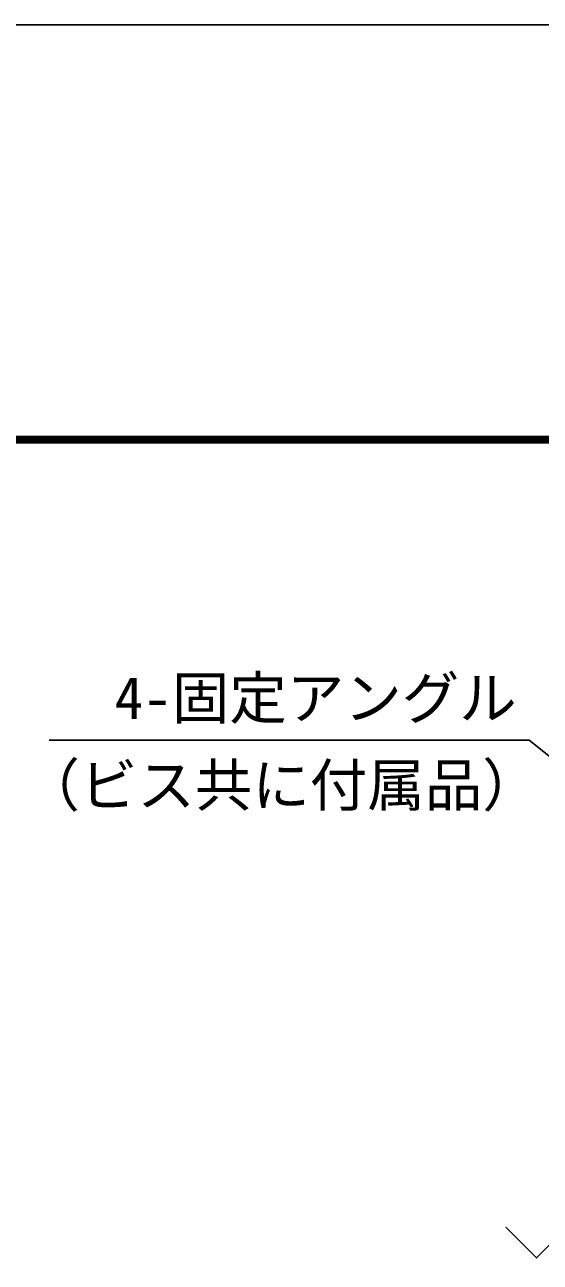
# Model space of a CAD drawing. Units: millimetres, scale not verified. Extents: x -22990 to 8910, y -6308 to 6308.
# Drawn here: x -961 to -288, y 4692 to 6308 of the extents above; entities that cross this region are included whole.
import ezdxf
from ezdxf.enums import TextEntityAlignment as Align

# ---------------------------------------------------------------- set-up
doc = ezdxf.new("R2010")
doc.units = ezdxf.units.MM
doc.header["$LTSCALE"] = 30
for name, color, linetype, lineweight in [('0-3_機器', 3, 'Continuous', 25), ('1-2_図面枠', 7, 'Continuous', 25), ('1-3_Axis_waku', 7, 'Continuous', 25)]:
    doc.layers.add(name, color=color, linetype=linetype, lineweight=lineweight)
doc.styles.add('ＭＳ ゴシック', font='')
doc.styles.get('ＭＳ ゴシック').set_extended_font_data('MS Gothic')

msp = doc.modelspace()

# ---------------------------------------------------------------- linework, layer by layer
at = {"layer": '0-3_機器', "color": 4}
for p, q in [((-302.42, 5373.61), (-928.69, 5373.61)), ((-101.23, 5213.5), (-302.42, 5373.61))]:
    msp.add_line(p, q, dxfattribs=at)
at = {"layer": '0-3_機器', "color": 7}
msp.add_lwpolyline([(-332.8, 4737.59), (-292.8, 4697.59), (-212.8, 4777.59), (-172.8, 4737.59)], dxfattribs=at)
at = {"layer": '1-2_図面枠'}
msp.add_lwpolyline([(-8910, -6307.5), (-8910, 6307.5), (8910, 6307.5), (8910, -6307.5)], close=True, dxfattribs=at)
at = {"layer": '1-3_Axis_waku'}
for p, q in [((-7778.4, 5769.9), (8408.4, 5769.9)), ((-7777.8, 5769.3), (8407.8, 5769.3)), ((-7777.2, 5768.7), (8407.2, 5768.7)), ((-7776.6, 5768.1), (8406.6, 5768.1)), ((-7776, 5767.5), (8406, 5767.5)), ((-7775.4, 5766.9), (8405.4, 5766.9)), ((-7774.8, 5766.3), (8404.8, 5766.3)), ((-7774.2, 5765.7), (8404.2, 5765.7)), ((-7773.6, 5765.1), (8403.6, 5765.1)), ((-7773, 5764.5), (8403, 5764.5)), ((-7772.4, 5763.9), (8402.4, 5763.9)), ((-7771.8, 5763.3), (8401.8, 5763.3)), ((-7771.2, 5762.7), (8401.2, 5762.7)), ((-7770.6, 5762.1), (8400.6, 5762.1)), ((-7770, 5761.5), (8400, 5761.5))]:
    msp.add_line(p, q, dxfattribs=at)

# ---------------------------------------------------------------- texts
at = {"layer": '0-3_機器', "color": 4, "style": 'ＭＳ ゴシック'}
for s, p in [('4-固定アングル', (-843.41, 5384.69)), ('（ビス共に付属品）', (-963.57, 5270.86))]:
    msp.add_text(s, height=54.99, dxfattribs=at).set_placement(p, align=Align.BOTTOM_LEFT)

doc.saveas('drawing.dxf')
